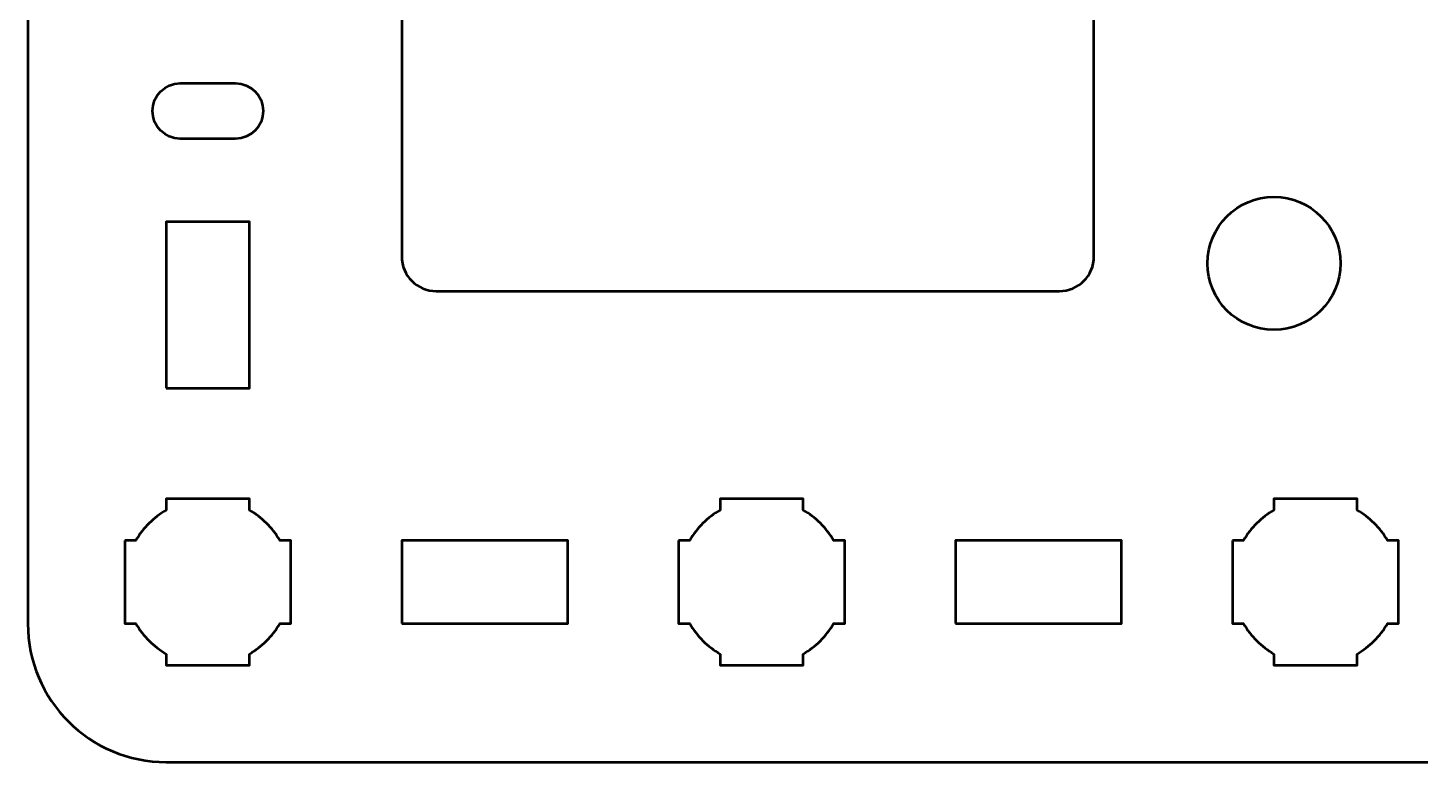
# Model space of a CAD drawing. Header units: centimetres. Extents: x -15.15 to -5.85, y -17.5 to -12.2.
# Drawn here: x -15.15 to -10.12, y -17.5 to -14.85 of the extents above; entities that cross this region are included whole.
import ezdxf

# ---------------------------------------------------------------- set-up
doc = ezdxf.new("R2010")
doc.units = ezdxf.units.CM
doc.header["$MEASUREMENT"] = 0
doc.layers.add('Layer 1', color=7, linetype='Continuous')

msp = doc.modelspace()

# ---------------------------------------------------------------- linework, layer by layer
at = {"layer": 'Layer 1', "lineweight": 53}
for points in [[(-14.65, -16.14998), (-14.35, -16.14998), (-14.35, -15.54998), (-14.65, -15.54998), (-14.65, -16.14998)], [(-13.8, -16.99998), (-13.2, -16.99998), (-13.2, -16.69998), (-13.8, -16.69998), (-13.8, -16.99998)], [(-11.8, -16.99998), (-11.2, -16.99998), (-11.2, -16.69998), (-11.8, -16.69998), (-11.8, -16.99998)]]:
    msp.add_lwpolyline(points, close=True, dxfattribs=at)
msp.add_ellipse((-10.65004, -15.69998), major_axis=(0, 0.24), ratio=1, dxfattribs=at)
for points, knots in [([(-15.15, -16.99998), (-15.15, -16.99998), (-15.15, -12.69998), (-15.15, -12.69998), (-15.15, -12.69998), (-15.15, -12.42389), (-14.92609, -12.19998), (-14.65, -12.19998), (-14.65, -12.19998), (-14.65, -12.19998), (-6.35, -12.19998), (-6.35, -12.19998), (-6.35, -12.19998), (-6.07391, -12.19998), (-5.85, -12.42389), (-5.85, -12.69998), (-5.85, -12.69998), (-5.85, -12.69998), (-5.85, -16.99998), (-5.85, -16.99998), (-5.85, -16.99998), (-5.85, -17.27607), (-6.07391, -17.49998), (-6.35, -17.49998), (-6.35, -17.49998), (-6.35, -17.49998), (-14.65, -17.49998), (-14.65, -17.49998), (-14.65, -17.49998), (-14.92609, -17.49998), (-15.15, -17.27607), (-15.15, -16.99998)], [0, 0, 0, 0, 0.125, 0.125, 0.125, 0.125, 0.25, 0.25, 0.25, 0.25, 0.375, 0.375, 0.375, 0.375, 0.5, 0.5, 0.5, 0.5, 0.625, 0.625, 0.625, 0.625, 0.75, 0.75, 0.75, 0.75, 0.875, 0.875, 0.875, 0.875, 1, 1, 1, 1]), ([(-13.8, -15.67498), (-13.8, -15.67498), (-13.8, -14.02498), (-13.8, -14.02498), (-13.8, -14.02498), (-13.8, -13.95596), (-13.74402, -13.89998), (-13.675, -13.89998), (-13.675, -13.89998), (-13.675, -13.89998), (-11.425, -13.89998), (-11.425, -13.89998), (-11.425, -13.89998), (-11.35598, -13.89998), (-11.3, -13.95596), (-11.3, -14.02498), (-11.3, -14.02498), (-11.3, -14.02498), (-11.3, -15.67498), (-11.3, -15.67498), (-11.3, -15.67498), (-11.3, -15.744), (-11.35598, -15.79998), (-11.425, -15.79998), (-11.425, -15.79998), (-11.425, -15.79998), (-13.675, -15.79998), (-13.675, -15.79998), (-13.675, -15.79998), (-13.74402, -15.79998), (-13.8, -15.744), (-13.8, -15.67498)], [0, 0, 0, 0, 0.125, 0.125, 0.125, 0.125, 0.25, 0.25, 0.25, 0.25, 0.375, 0.375, 0.375, 0.375, 0.5, 0.5, 0.5, 0.5, 0.625, 0.625, 0.625, 0.625, 0.75, 0.75, 0.75, 0.75, 0.875, 0.875, 0.875, 0.875, 1, 1, 1, 1]), ([(-14.4, -15.24998), (-14.34478, -15.24998), (-14.3, -15.2052), (-14.3, -15.14999), (-14.3, -15.14999), (-14.3, -15.09477), (-14.34478, -15.04998), (-14.4, -15.04998), (-14.4, -15.04998), (-14.4, -15.04998), (-14.6, -15.04998), (-14.6, -15.04998), (-14.6, -15.04998), (-14.65521, -15.04998), (-14.7, -15.09477), (-14.7, -15.14999), (-14.7, -15.14999), (-14.7, -15.2052), (-14.65521, -15.24998), (-14.6, -15.24998), (-14.6, -15.24998), (-14.6, -15.24998), (-14.4, -15.24998), (-14.4, -15.24998)], [0, 0, 0, 0, 0.1666667, 0.1666667, 0.1666667, 0.1666667, 0.3333333, 0.3333333, 0.3333333, 0.3333333, 0.5, 0.5, 0.5, 0.5, 0.6666667, 0.6666667, 0.6666667, 0.6666667, 0.8333333, 0.8333333, 0.8333333, 0.8333333, 1, 1, 1, 1]), ([(-14.8, -16.69998), (-14.8, -16.69998), (-14.75985, -16.69998), (-14.75985, -16.69998), (-14.75985, -16.69998), (-14.7335, -16.65445), (-14.69553, -16.61648), (-14.65, -16.59013), (-14.65, -16.59013), (-14.65, -16.59013), (-14.65, -16.54998), (-14.65, -16.54998), (-14.65, -16.54998), (-14.65, -16.54998), (-14.5, -16.54998), (-14.5, -16.54998), (-14.5, -16.54998), (-14.5, -16.54998), (-14.35, -16.54998), (-14.35, -16.54998), (-14.35, -16.54998), (-14.35, -16.54998), (-14.35, -16.59013), (-14.35, -16.59013), (-14.35, -16.59013), (-14.30447, -16.61648), (-14.2665, -16.65445), (-14.24015, -16.69998), (-14.24015, -16.69998), (-14.24015, -16.69998), (-14.2, -16.69998), (-14.2, -16.69998), (-14.2, -16.69998), (-14.2, -16.69998), (-14.2, -16.84998), (-14.2, -16.84998), (-14.2, -16.84998), (-14.2, -16.84998), (-14.2, -16.99998), (-14.2, -16.99998), (-14.2, -16.99998), (-14.2, -16.99998), (-14.24015, -16.99998), (-14.24015, -16.99998), (-14.24015, -16.99998), (-14.2665, -17.04551), (-14.30447, -17.08348), (-14.35, -17.10983), (-14.35, -17.10983), (-14.35, -17.10983), (-14.35, -17.14998), (-14.35, -17.14998), (-14.35, -17.14998), (-14.35, -17.14998), (-14.5, -17.14998), (-14.5, -17.14998), (-14.5, -17.14998), (-14.5, -17.14998), (-14.65, -17.14998), (-14.65, -17.14998), (-14.65, -17.14998), (-14.65, -17.14998), (-14.65, -17.10983), (-14.65, -17.10983), (-14.65, -17.10983), (-14.69553, -17.08348), (-14.7335, -17.04551), (-14.75985, -16.99998), (-14.75985, -16.99998), (-14.75985, -16.99998), (-14.8, -16.99998), (-14.8, -16.99998), (-14.8, -16.99998), (-14.8, -16.99998), (-14.8, -16.84998), (-14.8, -16.84998), (-14.8, -16.84998), (-14.8, -16.84998), (-14.8, -16.69998), (-14.8, -16.69998)], [0, 0, 0, 0, 0.05, 0.05, 0.05, 0.05, 0.1, 0.1, 0.1, 0.1, 0.15, 0.15, 0.15, 0.15, 0.2, 0.2, 0.2, 0.2, 0.25, 0.25, 0.25, 0.25, 0.3, 0.3, 0.3, 0.3, 0.35, 0.35, 0.35, 0.35, 0.4, 0.4, 0.4, 0.4, 0.45, 0.45, 0.45, 0.45, 0.5, 0.5, 0.5, 0.5, 0.55, 0.55, 0.55, 0.55, 0.6, 0.6, 0.6, 0.6, 0.65, 0.65, 0.65, 0.65, 0.7, 0.7, 0.7, 0.7, 0.75, 0.75, 0.75, 0.75, 0.8, 0.8, 0.8, 0.8, 0.85, 0.85, 0.85, 0.85, 0.9, 0.9, 0.9, 0.9, 0.95, 0.95, 0.95, 0.95, 1, 1, 1, 1]), ([(-12.8, -16.69998), (-12.8, -16.69998), (-12.75985, -16.69998), (-12.75985, -16.69998), (-12.75985, -16.69998), (-12.7335, -16.65445), (-12.69553, -16.61648), (-12.65, -16.59013), (-12.65, -16.59013), (-12.65, -16.59013), (-12.65, -16.54998), (-12.65, -16.54998), (-12.65, -16.54998), (-12.65, -16.54998), (-12.5, -16.54998), (-12.5, -16.54998), (-12.5, -16.54998), (-12.5, -16.54998), (-12.35, -16.54998), (-12.35, -16.54998), (-12.35, -16.54998), (-12.35, -16.54998), (-12.35, -16.59013), (-12.35, -16.59013), (-12.35, -16.59013), (-12.30447, -16.61648), (-12.2665, -16.65445), (-12.24015, -16.69998), (-12.24015, -16.69998), (-12.24015, -16.69998), (-12.2, -16.69998), (-12.2, -16.69998), (-12.2, -16.69998), (-12.2, -16.69998), (-12.2, -16.84998), (-12.2, -16.84998), (-12.2, -16.84998), (-12.2, -16.84998), (-12.2, -16.99998), (-12.2, -16.99998), (-12.2, -16.99998), (-12.2, -16.99998), (-12.24015, -16.99998), (-12.24015, -16.99998), (-12.24015, -16.99998), (-12.2665, -17.04551), (-12.30447, -17.08348), (-12.35, -17.10983), (-12.35, -17.10983), (-12.35, -17.10983), (-12.35, -17.14998), (-12.35, -17.14998), (-12.35, -17.14998), (-12.35, -17.14998), (-12.5, -17.14998), (-12.5, -17.14998), (-12.5, -17.14998), (-12.5, -17.14998), (-12.65, -17.14998), (-12.65, -17.14998), (-12.65, -17.14998), (-12.65, -17.14998), (-12.65, -17.10983), (-12.65, -17.10983), (-12.65, -17.10983), (-12.69553, -17.08348), (-12.7335, -17.04551), (-12.75985, -16.99998), (-12.75985, -16.99998), (-12.75985, -16.99998), (-12.8, -16.99998), (-12.8, -16.99998), (-12.8, -16.99998), (-12.8, -16.99998), (-12.8, -16.84998), (-12.8, -16.84998), (-12.8, -16.84998), (-12.8, -16.84998), (-12.8, -16.69998), (-12.8, -16.69998)], [0, 0, 0, 0, 0.05, 0.05, 0.05, 0.05, 0.1, 0.1, 0.1, 0.1, 0.15, 0.15, 0.15, 0.15, 0.2, 0.2, 0.2, 0.2, 0.25, 0.25, 0.25, 0.25, 0.3, 0.3, 0.3, 0.3, 0.35, 0.35, 0.35, 0.35, 0.4, 0.4, 0.4, 0.4, 0.45, 0.45, 0.45, 0.45, 0.5, 0.5, 0.5, 0.5, 0.55, 0.55, 0.55, 0.55, 0.6, 0.6, 0.6, 0.6, 0.65, 0.65, 0.65, 0.65, 0.7, 0.7, 0.7, 0.7, 0.75, 0.75, 0.75, 0.75, 0.8, 0.8, 0.8, 0.8, 0.85, 0.85, 0.85, 0.85, 0.9, 0.9, 0.9, 0.9, 0.95, 0.95, 0.95, 0.95, 1, 1, 1, 1]), ([(-10.8, -16.69998), (-10.8, -16.69998), (-10.75985, -16.69998), (-10.75985, -16.69998), (-10.75985, -16.69998), (-10.7335, -16.65445), (-10.69553, -16.61648), (-10.65, -16.59013), (-10.65, -16.59013), (-10.65, -16.59013), (-10.65, -16.54998), (-10.65, -16.54998), (-10.65, -16.54998), (-10.65, -16.54998), (-10.5, -16.54998), (-10.5, -16.54998), (-10.5, -16.54998), (-10.5, -16.54998), (-10.35, -16.54998), (-10.35, -16.54998), (-10.35, -16.54998), (-10.35, -16.54998), (-10.35, -16.59013), (-10.35, -16.59013), (-10.35, -16.59013), (-10.30447, -16.61648), (-10.2665, -16.65445), (-10.24015, -16.69998), (-10.24015, -16.69998), (-10.24015, -16.69998), (-10.2, -16.69998), (-10.2, -16.69998), (-10.2, -16.69998), (-10.2, -16.69998), (-10.2, -16.84998), (-10.2, -16.84998), (-10.2, -16.84998), (-10.2, -16.84998), (-10.2, -16.99998), (-10.2, -16.99998), (-10.2, -16.99998), (-10.2, -16.99998), (-10.24015, -16.99998), (-10.24015, -16.99998), (-10.24015, -16.99998), (-10.2665, -17.04551), (-10.30447, -17.08348), (-10.35, -17.10983), (-10.35, -17.10983), (-10.35, -17.10983), (-10.35, -17.14998), (-10.35, -17.14998), (-10.35, -17.14998), (-10.35, -17.14998), (-10.5, -17.14998), (-10.5, -17.14998), (-10.5, -17.14998), (-10.5, -17.14998), (-10.65, -17.14998), (-10.65, -17.14998), (-10.65, -17.14998), (-10.65, -17.14998), (-10.65, -17.10983), (-10.65, -17.10983), (-10.65, -17.10983), (-10.69553, -17.08348), (-10.7335, -17.04551), (-10.75985, -16.99998), (-10.75985, -16.99998), (-10.75985, -16.99998), (-10.8, -16.99998), (-10.8, -16.99998), (-10.8, -16.99998), (-10.8, -16.99998), (-10.8, -16.84998), (-10.8, -16.84998), (-10.8, -16.84998), (-10.8, -16.84998), (-10.8, -16.69998), (-10.8, -16.69998)], [0, 0, 0, 0, 0.05, 0.05, 0.05, 0.05, 0.1, 0.1, 0.1, 0.1, 0.15, 0.15, 0.15, 0.15, 0.2, 0.2, 0.2, 0.2, 0.25, 0.25, 0.25, 0.25, 0.3, 0.3, 0.3, 0.3, 0.35, 0.35, 0.35, 0.35, 0.4, 0.4, 0.4, 0.4, 0.45, 0.45, 0.45, 0.45, 0.5, 0.5, 0.5, 0.5, 0.55, 0.55, 0.55, 0.55, 0.6, 0.6, 0.6, 0.6, 0.65, 0.65, 0.65, 0.65, 0.7, 0.7, 0.7, 0.7, 0.75, 0.75, 0.75, 0.75, 0.8, 0.8, 0.8, 0.8, 0.85, 0.85, 0.85, 0.85, 0.9, 0.9, 0.9, 0.9, 0.95, 0.95, 0.95, 0.95, 1, 1, 1, 1])]:
    msp.add_open_spline(points, degree=3, knots=knots, dxfattribs=at)

doc.saveas('drawing.dxf')
